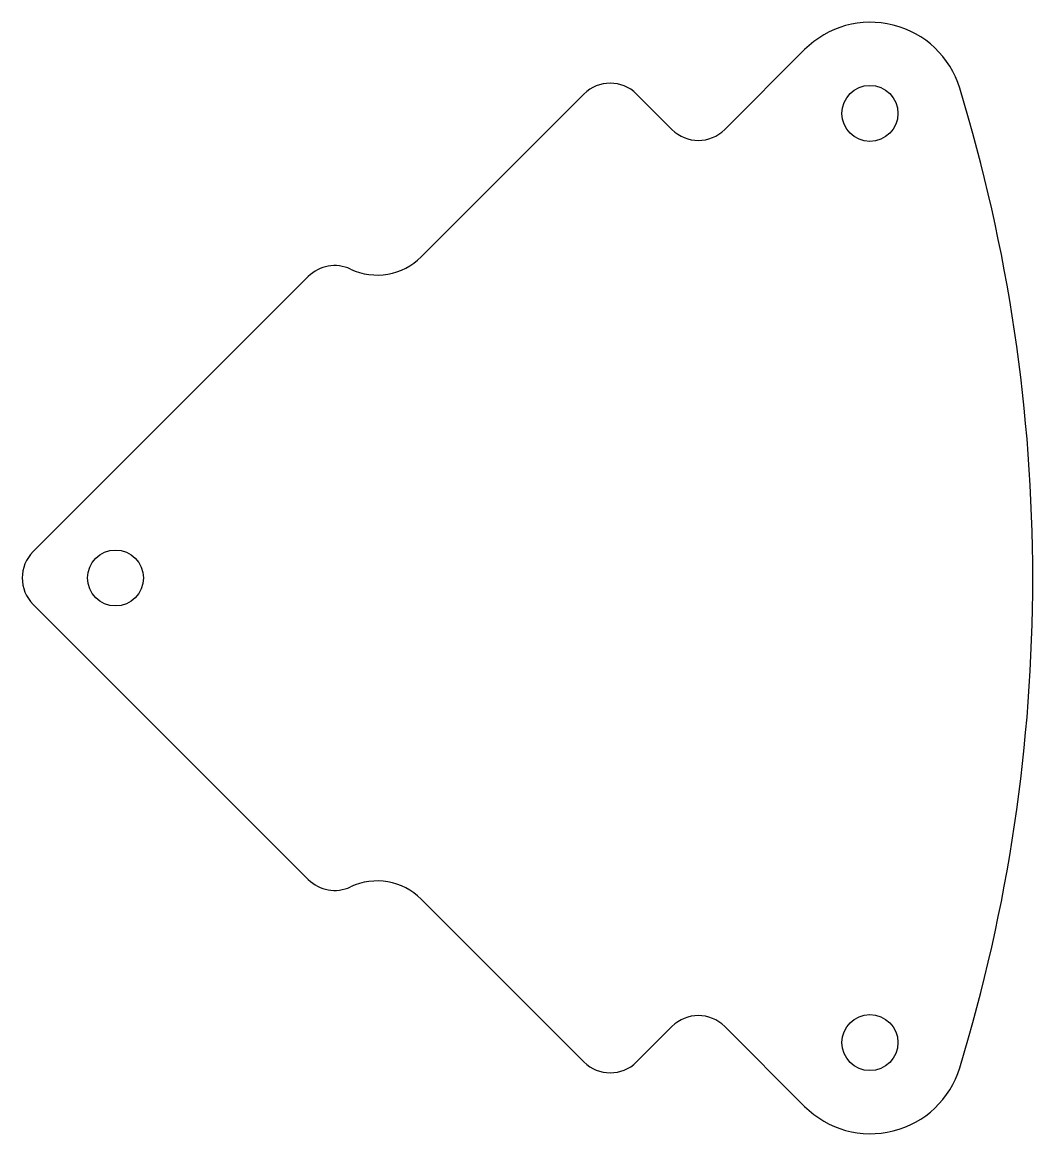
# Model space of a CAD drawing. Header units: millimetres. Extents: x 35.8 to 90, y -29.8 to 29.8.
import ezdxf

# ---------------------------------------------------------------- set-up
doc = ezdxf.new("R2010")
doc.units = ezdxf.units.MM
doc.layers.get('0').update_dxf_attribs({"linetype": 'CONTINUOUS'})

msp = doc.modelspace()

# ---------------------------------------------------------------- linework, layer by layer
for p, q in [((77.77, 28.323), (73.487, 24.04)), ((65.935, 25.935), (57.22, 17.22)), ((68.764, 25.935), (70.658, 24.04)), ((36.414, 1.414), (51.16, 16.16)), ((36.414, -1.414), (51.16, -16.16)), ((57.22, -17.22), (65.935, -25.935)), ((68.764, -25.935), (70.658, -24.04)), ((73.487, -24.04), (77.77, -28.323))]:
    msp.add_line(p, q)
for centre in [(81.271, 24.902), (81.271, 24.902), (40.828, 0), (81.271, -24.902)]:
    msp.add_circle(centre, 1.5)
for centre, radius, start, end in [((81.305, 24.788), 5, 16.95505, 135), ((67.349, 24.521), 2, 45, 135), ((0, 0), 90, -16.95505, 16.95505), ((72.073, 25.455), 2, 225, 315), ((52.575, 14.746), 2, 64.83193, 135), ((54.85, 19.589), 3.351, 244.83193, 315), ((37.828, 0), 2, 135, 225), ((52.575, -14.746), 2, 225, 295.16807), ((54.85, -19.589), 3.351, 45, 115.16807), ((72.073, -25.455), 2, 45, 135), ((67.349, -24.521), 2, 225, 315), ((81.305, -24.788), 5, 225, 343.04495)]:
    msp.add_arc(centre, radius, start, end)

doc.saveas('drawing.dxf')
